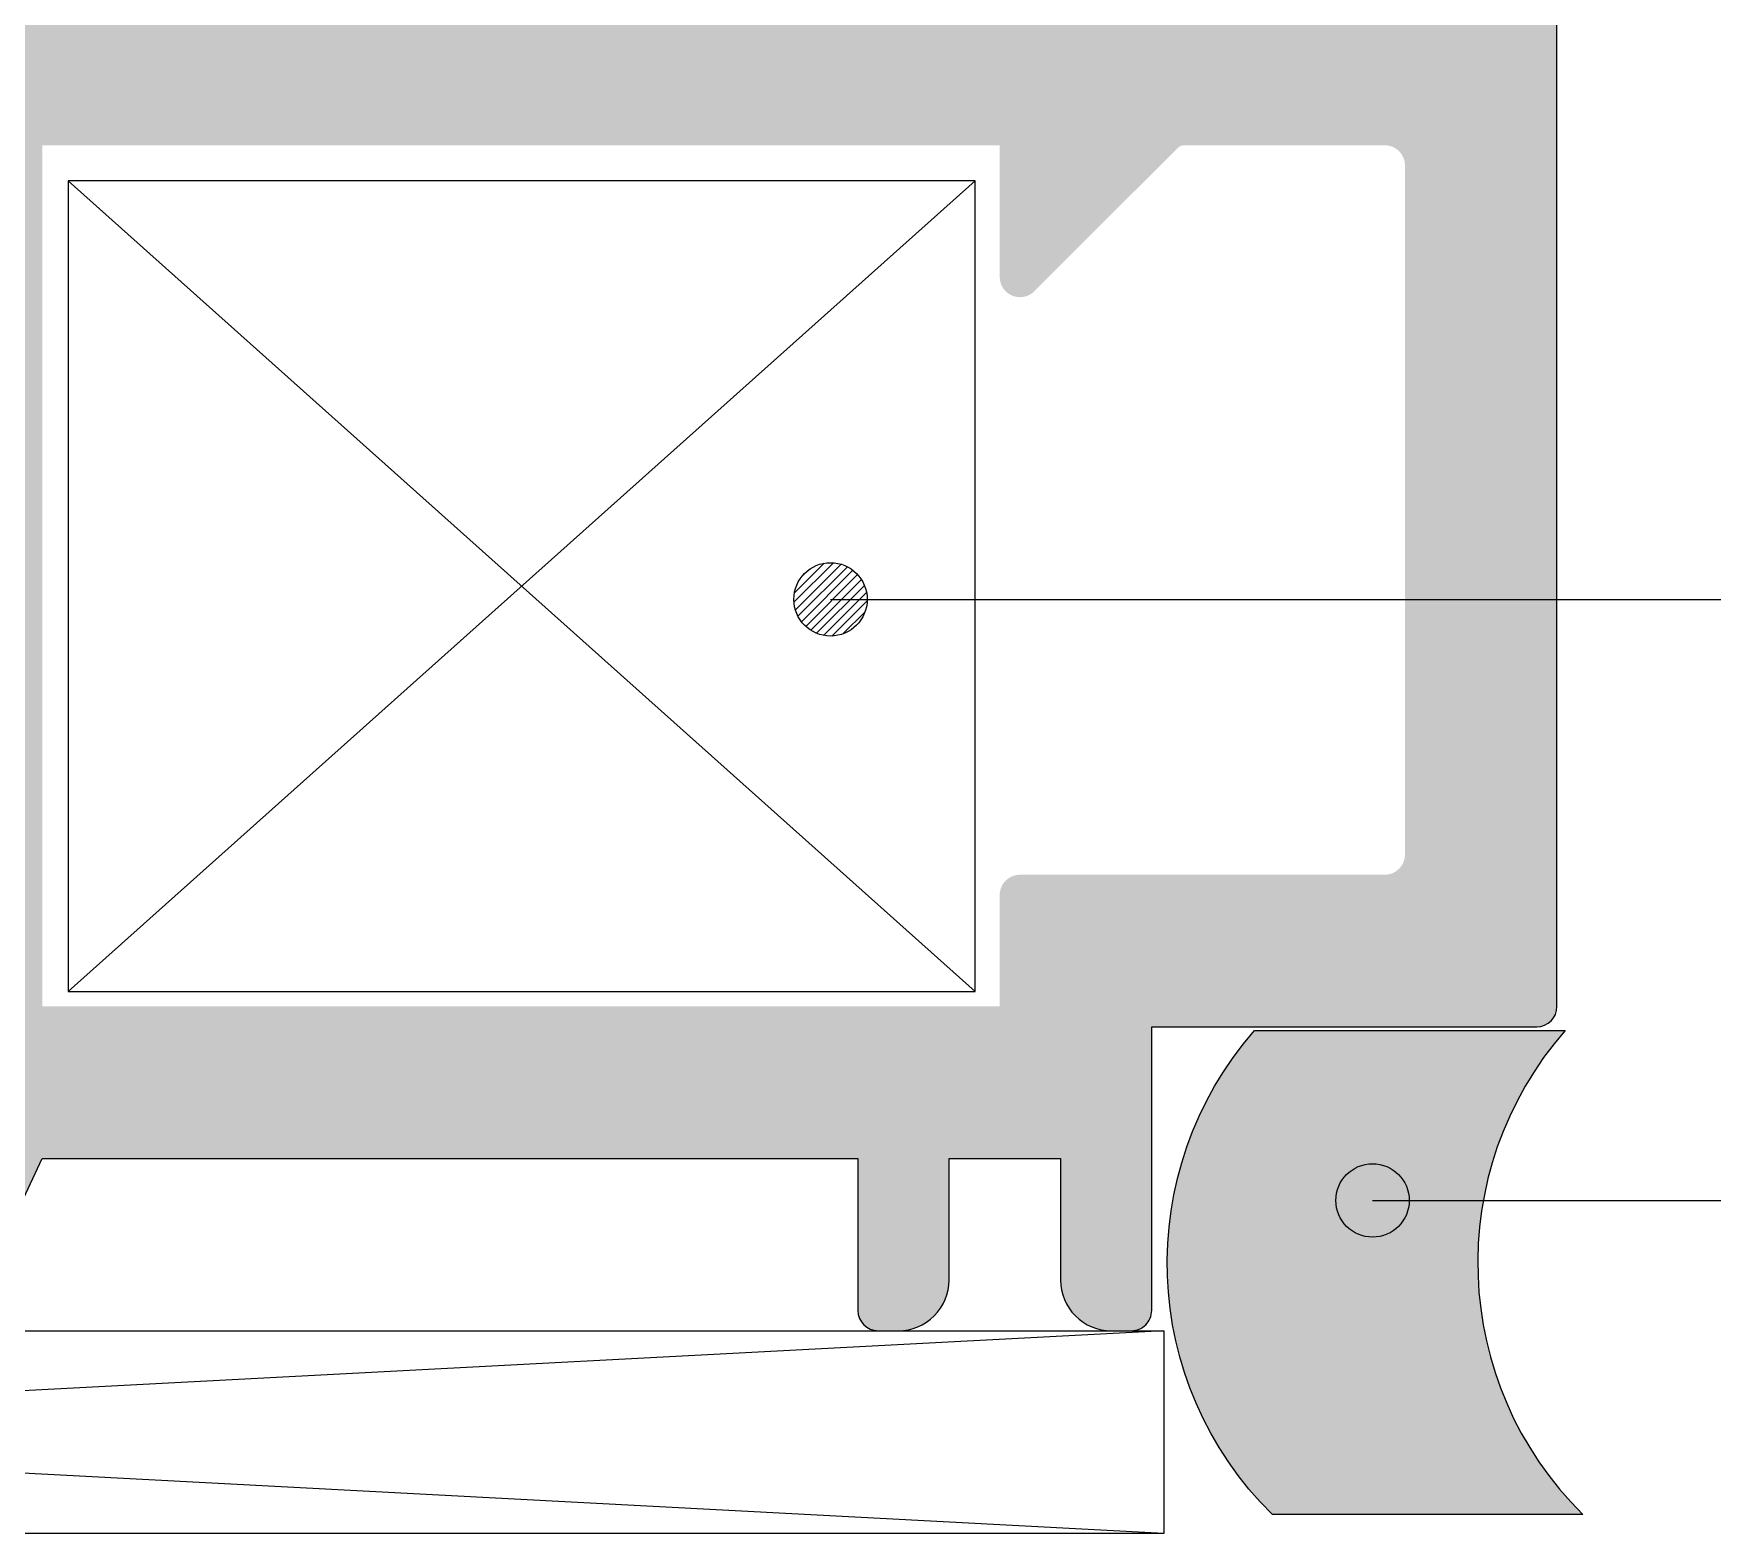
# Model space of a CAD drawing. Header units: millimetres. Extents: x -624 to 1947, y 11274 to 11571.
# Drawn here: x 1143.9 to 1160.47, y 11415.41 to 11430.21 of the extents above; entities that cross this region are included whole.
import ezdxf

# ---------------------------------------------------------------- set-up
doc = ezdxf.new("R2010")
doc.units = ezdxf.units.MM
doc.layers.add('AKSESUAR', color=7, linetype='Continuous')
doc.layers.add('Antet', color=7, linetype='Continuous')

# ---------------------------------------------------------------- blocks, each defined once
blk = doc.blocks.new('A03091')
at = {"color": 1}
for p, q in [((708.427, 13168.563), (746.427, 13168.563)), ((708.427, 13166.563), (708.427, 13168.563)), ((708.427, 13168.563), (746.427, 13166.563)), ((708.427, 13166.563), (746.427, 13168.563)), ((746.427, 13166.563), (708.427, 13166.563))]:
    blk.add_line(p, q, dxfattribs=at)

msp = doc.modelspace()

# ---------------------------------------------------------------- hatches: boundary and pattern name
h = msp.add_hatch(color=7)
h.paths.add_polyline_path([(1156.123, 11415.599, -0.396824), (1155.948, 11420.376), (1159.013, 11420.376, 0.396824), (1159.188, 11415.599)])
h.paths.add_polyline_path([(1156.75, 11418.699, 1), (1157.474, 11418.699, 1)], flags=16)
at = {"layer": 'AKSESUAR', "linetype": 'ByBlock'}
h = msp.add_hatch(color=30, dxfattribs=at)
h.paths.add_polyline_path([(1158.932, 11420.613), (1158.932, 11451.63, 0.198912), (1158.873, 11451.771), (1157.991, 11452.654, 0.198914), (1157.849, 11452.713), (1152.932, 11452.713), (1152.932, 11450.828, 0.26795), (1153.032, 11450.655), (1153.232, 11450.539, 0.131657), (1153.332, 11450.513), (1153.732, 11450.513, 0.414213), (1153.932, 11450.713), (1153.932, 11451.513), (1157.069, 11451.513, -0.198915), (1157.211, 11451.454), (1157.373, 11451.291, -0.19891), (1157.432, 11451.15), (1157.432, 11446.713, -0.414211), (1157.232, 11446.513), (1153.932, 11446.513), (1153.932, 11447.313, 0.414212), (1153.732, 11447.513), (1153.332, 11447.513, 0.131648), (1153.232, 11447.486), (1153.032, 11447.37, 0.267949), (1152.932, 11447.197), (1152.932, 11445.313), (1154.032, 11445.313), (1154.032, 11444.605, 0.267949), (1154.432, 11443.913), (1154.732, 11443.739, 0.577351), (1155.032, 11443.913), (1155.032, 11445.313), (1157.232, 11445.313), (1157.232, 11430.613), (1155.032, 11430.613), (1155.032, 11434.113), (1154.532, 11434.613), (1152.132, 11434.613, 0.414216), (1151.932, 11434.413), (1151.932, 11433.813, 0.414217), (1152.132, 11433.613), (1153.432, 11433.613), (1153.432, 11430.613), (1142.682, 11430.613, 0.414214), (1142.182, 11430.113), (1142.182, 11428.85), (1142.682, 11428.531), (1142.182, 11428.213), (1142.182, 11427.05), (1142.682, 11426.731), (1142.182, 11426.413), (1142.182, 11425.513), (1140.482, 11425.513), (1140.182, 11425.213), (1139.882, 11425.513), (1138.182, 11425.513), (1137.682, 11425.831), (1138.182, 11426.15), (1138.182, 11427.313), (1137.682, 11427.631), (1138.182, 11427.95), (1138.182, 11429.113), (1137.682, 11429.431), (1138.182, 11429.75), (1138.182, 11430.113, 0.414214), (1137.682, 11430.613), (1126.932, 11430.613), (1126.932, 11433.613), (1128.232, 11433.613, 0.414214), (1128.432, 11433.813), (1128.432, 11434.413, 0.414214), (1128.232, 11434.613), (1122.332, 11434.613), (1122.332, 11432.728, 0.267948), (1122.432, 11432.555), (1122.632, 11432.439, 0.131652), (1122.732, 11432.413), (1123.132, 11432.413, 0.414213), (1123.332, 11432.613), (1123.332, 11433.413, -0.414212), (1123.532, 11433.613), (1125.132, 11433.613, -0.414212), (1125.332, 11433.413), (1125.332, 11428.413, -0.414212), (1125.132, 11428.213), (1123.532, 11428.213, -0.414212), (1123.332, 11428.413), (1123.332, 11429.213, 0.414213), (1123.132, 11429.413), (1122.732, 11429.413, 0.131651), (1122.632, 11429.386), (1122.432, 11429.27, 0.267949), (1122.332, 11429.097), (1122.332, 11422.892, -0.398959), (1121.384, 11421.893), (1104.522, 11421.009, 0.39896), (1104.332, 11420.81), (1104.332, 11420.61, 0.267949), (1104.432, 11420.436, -0.57735), (1104.432, 11419.397, 0.267949), (1104.332, 11419.224), (1104.332, 11416.913), (1102.132, 11416.913), (1102.132, 11418.713, 0.414214), (1101.932, 11418.913, 0.414214), (1100.932, 11417.913), (1100.932, 11409.013, 0.414214), (1101.332, 11408.613), (1104.232, 11408.613, -0.414213), (1104.432, 11408.413), (1104.432, 11401.813, -0.414213), (1104.232, 11401.613), (1102.132, 11401.613), (1102.132, 11403.413, 0.414214), (1101.932, 11403.613, 0.414214), (1100.932, 11402.613), (1100.932, 11400.613, 0.414213), (1101.132, 11400.413), (1105.732, 11400.413, 0.414213), (1105.932, 11400.613), (1105.932, 11410.897, 0.26795), (1105.832, 11411.07), (1105.632, 11411.186, 0.131651), (1105.532, 11411.213), (1105.132, 11411.213, 0.414213), (1104.932, 11411.013), (1104.932, 11410.213, -0.414214), (1104.732, 11410.013), (1102.532, 11410.013, -0.414214), (1102.332, 11410.213), (1102.332, 11415.213, -0.414213), (1102.532, 11415.413), (1104.732, 11415.413, -0.414213), (1104.932, 11415.213), (1104.932, 11414.413, 0.414214), (1105.132, 11414.213), (1105.532, 11414.213, 0.131653), (1105.632, 11414.239), (1105.832, 11414.355, 0.26795), (1105.932, 11414.528), (1105.932, 11417.413), (1107.329, 11417.413, 0.221696), (1107.482, 11417.484), (1107.985, 11418.084, 0.63707), (1107.832, 11418.413), (1106.532, 11418.413), (1106.532, 11419.613), (1122.332, 11419.613), (1122.332, 11418.413), (1121.032, 11418.413, 0.63707), (1120.879, 11418.084), (1121.382, 11417.484, 0.221696), (1121.536, 11417.413), (1123.432, 11417.413), (1123.932, 11417.913), (1123.932, 11418.913, -0.414214), (1124.132, 11419.113), (1136.382, 11419.113), (1137.128, 11417.527, 0.290522), (1137.309, 11417.413), (1137.982, 11417.413, 0.414215), (1138.182, 11417.613), (1138.182, 11420.113), (1137.682, 11420.431), (1138.182, 11420.75), (1138.182, 11421.913), (1137.682, 11422.231), (1138.182, 11422.55), (1138.182, 11422.813), (1142.182, 11422.813), (1142.182, 11421.65), (1142.682, 11421.331), (1142.182, 11421.013), (1142.182, 11419.85), (1142.682, 11419.531), (1142.182, 11419.213), (1142.182, 11417.613, 0.414215), (1142.382, 11417.413), (1143.055, 11417.413, 0.290523), (1143.236, 11417.527), (1143.982, 11419.113), (1152.032, 11419.113), (1152.032, 11417.613, 0.414213), (1152.232, 11417.413), (1152.432, 11417.413, 0.414214), (1152.932, 11417.913), (1152.932, 11419.113), (1154.032, 11419.113), (1154.032, 11417.913, 0.414214), (1154.532, 11417.413), (1154.732, 11417.413, 0.414214), (1154.932, 11417.613), (1154.932, 11420.413), (1158.732, 11420.413, 0.414212)])
h.paths.add_polyline_path([(1143.982, 11420.613), (1143.982, 11429.113), (1153.432, 11429.113), (1153.432, 11427.813, 0.668181), (1153.773, 11427.671), (1155.184, 11429.081, -0.198917), (1155.259, 11429.113), (1157.232, 11429.113, -0.414212), (1157.432, 11428.913), (1157.432, 11422.113, -0.414212), (1157.232, 11421.913), (1153.632, 11421.913, 0.414214), (1153.432, 11421.713), (1153.432, 11420.613)], flags=16)
h.paths.add_polyline_path([(1124.232, 11426.413), (1125.932, 11426.413, 0.414213), (1126.932, 11427.413), (1126.932, 11429.113), (1136.382, 11429.113), (1136.382, 11420.613), (1126.932, 11420.613), (1126.932, 11422.413, 0.683705), (1126.585, 11422.548), (1124.927, 11420.742, -0.683706), (1124.232, 11421.013)], flags=16)
at = {"layer": 'Antet'}
h = msp.add_hatch(dxfattribs=at)
h.set_pattern_fill('LINE', color=0, scale=0.5, angle=45, style=0)
h.set_pattern_definition([(45, (2178.11803, 11388.80261), (-0.044194174, 0.044194174), [])])
edge = h.paths.add_edge_path()
edge.add_arc((1151.762, 11424.631), 0.362, 0, 360)
h = msp.add_hatch(color=0, dxfattribs=at)
h.set_gradient(color1=(77, 0, 0))
edge = h.paths.add_edge_path()
edge.add_arc((1157.112, 11418.699), 0.362, 0, 360)

# ---------------------------------------------------------------- linework, layer by layer
at = {"color": 3}
for p, q in [((1153.188, 11428.76), (1144.238, 11420.76)), ((1144.238, 11428.76), (1153.188, 11420.76))]:
    msp.add_line(p, q, dxfattribs=at)
at = {"color": 140}
for p, q in [((1151.762, 11424.631), (1166.88, 11424.631)), ((1157.112, 11418.699), (1171.85, 11418.699))]:
    msp.add_line(p, q, dxfattribs=at)
at = {"color": 0}
msp.add_lwpolyline([(1143.236, 11417.527), (1143.982, 11419.113), (1152.032, 11419.113), (1152.032, 11417.613, 0.414213), (1152.232, 11417.413), (1152.432, 11417.413, 0.414214), (1152.932, 11417.913), (1152.932, 11419.113), (1154.032, 11419.113), (1154.032, 11417.913, 0.414214), (1154.532, 11417.413), (1154.732, 11417.413, 0.414214), (1154.932, 11417.613), (1154.932, 11420.413), (1158.732, 11420.413, 0.414212), (1158.932, 11420.613), (1158.932, 11451.63, 0.198912)], format="xyb", dxfattribs=at)
at = {"color": 3}
msp.add_lwpolyline([(1153.188, 11428.76), (1144.238, 11428.76), (1144.238, 11420.76), (1153.188, 11420.76)], close=True, dxfattribs=at)
msp.add_lwpolyline([(1156.123, 11415.599, -0.396824), (1155.948, 11420.376), (1159.013, 11420.376, 0.396824), (1159.188, 11415.599)], format="xyb", close=True)
at = {"layer": 'Antet', "color": 0}
for centre in [(1151.762, 11424.631), (1157.112, 11418.699)]:
    msp.add_circle(centre, 0.362, dxfattribs=at)

# ---------------------------------------------------------------- block references
at = {"rotation": 180}
msp.add_blockref('A03091', (1863.48, 24583.976), dxfattribs=at)

doc.saveas('drawing.dxf')
